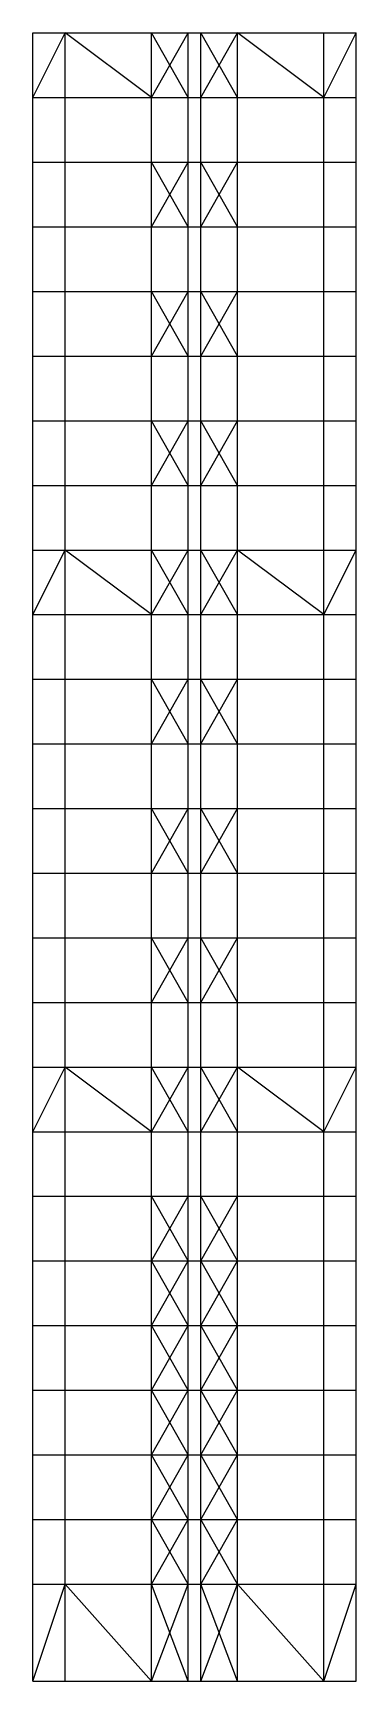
# Model space of a CAD drawing. Header units: metres. Extents: x 0 to 30, y 0 to 153.
import ezdxf

# ---------------------------------------------------------------- set-up
doc = ezdxf.new("R2010")
doc.units = ezdxf.units.M
for name, color, linetype in [('beam_x', 3, 'Continuous'), ('beam_y', 2, 'Continuous'), ('brace_xz', 6, 'Continuous'), ('brace_yz', 1, 'Continuous'), ('column', 4, 'Continuous'), ('floor_brace', 5, 'Continuous'), ('shear_wall_xz', 7, 'Continuous')]:
    doc.layers.add(name, color=color, linetype=linetype)

msp = doc.modelspace()

# ---------------------------------------------------------------- linework, layer by layer
at = {"layer": 'beam_x'}
for p, q in [((0, 153), (3, 153)), ((3, 153), (11, 153)), ((11, 153), (14.4, 153)), ((14.4, 153), (15.6, 153)), ((15.6, 153), (19, 153)), ((19, 153), (27, 153)), ((27, 153), (30, 153)), ((0, 147), (3, 147)), ((3, 147), (11, 147)), ((11, 147), (14.4, 147)), ((14.4, 147), (15.6, 147)), ((15.6, 147), (19, 147)), ((19, 147), (27, 147)), ((27, 147), (30, 147)), ((0, 141), (3, 141)), ((3, 141), (11, 141)), ((11, 141), (14.4, 141)), ((14.4, 141), (15.6, 141)), ((15.6, 141), (19, 141)), ((19, 141), (27, 141)), ((27, 141), (30, 141)), ((0, 135), (3, 135)), ((3, 135), (11, 135)), ((11, 135), (14.4, 135)), ((14.4, 135), (15.6, 135)), ((15.6, 135), (19, 135)), ((19, 135), (27, 135)), ((27, 135), (30, 135)), ((0, 129), (3, 129)), ((3, 129), (11, 129)), ((11, 129), (14.4, 129)), ((14.4, 129), (15.6, 129)), ((15.6, 129), (19, 129)), ((19, 129), (27, 129)), ((27, 129), (30, 129)), ((0, 123), (3, 123)), ((3, 123), (11, 123)), ((11, 123), (14.4, 123)), ((14.4, 123), (15.6, 123)), ((15.6, 123), (19, 123)), ((19, 123), (27, 123)), ((27, 123), (30, 123)), ((0, 117), (3, 117)), ((3, 117), (11, 117)), ((11, 117), (14.4, 117)), ((14.4, 117), (15.6, 117)), ((15.6, 117), (19, 117)), ((19, 117), (27, 117)), ((27, 117), (30, 117)), ((0, 111), (3, 111)), ((3, 111), (11, 111)), ((11, 111), (14.4, 111)), ((14.4, 111), (15.6, 111)), ((15.6, 111), (19, 111)), ((19, 111), (27, 111)), ((27, 111), (30, 111)), ((0, 105), (3, 105)), ((3, 105), (11, 105)), ((11, 105), (14.4, 105)), ((14.4, 105), (15.6, 105)), ((15.6, 105), (19, 105)), ((19, 105), (27, 105)), ((27, 105), (30, 105)), ((0, 99), (3, 99)), ((3, 99), (11, 99)), ((11, 99), (14.4, 99)), ((14.4, 99), (15.6, 99)), ((15.6, 99), (19, 99)), ((19, 99), (27, 99)), ((27, 99), (30, 99)), ((0, 93), (3, 93)), ((3, 93), (11, 93)), ((11, 93), (14.4, 93)), ((14.4, 93), (15.6, 93)), ((15.6, 93), (19, 93)), ((19, 93), (27, 93)), ((27, 93), (30, 93)), ((0, 87), (3, 87)), ((3, 87), (11, 87)), ((11, 87), (14.4, 87)), ((14.4, 87), (15.6, 87)), ((15.6, 87), (19, 87)), ((19, 87), (27, 87)), ((27, 87), (30, 87)), ((0, 81), (3, 81)), ((3, 81), (11, 81)), ((11, 81), (14.4, 81)), ((14.4, 81), (15.6, 81)), ((15.6, 81), (19, 81)), ((19, 81), (27, 81)), ((27, 81), (30, 81)), ((0, 75), (3, 75)), ((3, 75), (11, 75)), ((11, 75), (14.4, 75)), ((14.4, 75), (15.6, 75)), ((15.6, 75), (19, 75)), ((19, 75), (27, 75)), ((27, 75), (30, 75)), ((0, 69), (3, 69)), ((3, 69), (11, 69)), ((11, 69), (14.4, 69)), ((14.4, 69), (15.6, 69)), ((15.6, 69), (19, 69)), ((19, 69), (27, 69)), ((27, 69), (30, 69)), ((0, 63), (3, 63)), ((3, 63), (11, 63)), ((11, 63), (14.4, 63)), ((14.4, 63), (15.6, 63)), ((15.6, 63), (19, 63)), ((19, 63), (27, 63)), ((27, 63), (30, 63)), ((0, 57), (3, 57)), ((3, 57), (11, 57)), ((11, 57), (14.4, 57)), ((14.4, 57), (15.6, 57)), ((15.6, 57), (19, 57)), ((19, 57), (27, 57)), ((27, 57), (30, 57)), ((0, 51), (3, 51)), ((3, 51), (11, 51)), ((11, 51), (14.4, 51)), ((14.4, 51), (15.6, 51)), ((15.6, 51), (19, 51)), ((19, 51), (27, 51)), ((27, 51), (30, 51)), ((0, 45), (3, 45)), ((3, 45), (11, 45)), ((11, 45), (14.4, 45)), ((14.4, 45), (15.6, 45)), ((15.6, 45), (19, 45)), ((19, 45), (27, 45)), ((27, 45), (30, 45)), ((0, 39), (3, 39)), ((3, 39), (11, 39)), ((11, 39), (14.4, 39)), ((14.4, 39), (15.6, 39)), ((15.6, 39), (19, 39)), ((19, 39), (27, 39)), ((27, 39), (30, 39)), ((0, 33), (3, 33)), ((3, 33), (11, 33)), ((11, 33), (14.4, 33)), ((14.4, 33), (15.6, 33)), ((15.6, 33), (19, 33)), ((19, 33), (27, 33)), ((27, 33), (30, 33)), ((0, 27), (3, 27)), ((3, 27), (11, 27)), ((11, 27), (14.4, 27)), ((14.4, 27), (15.6, 27)), ((15.6, 27), (19, 27)), ((19, 27), (27, 27)), ((27, 27), (30, 27)), ((0, 21), (3, 21)), ((3, 21), (11, 21)), ((11, 21), (14.4, 21)), ((14.4, 21), (15.6, 21)), ((15.6, 21), (19, 21)), ((19, 21), (27, 21)), ((27, 21), (30, 21)), ((0, 15), (3, 15)), ((3, 15), (11, 15)), ((11, 15), (14.4, 15)), ((14.4, 15), (15.6, 15)), ((15.6, 15), (19, 15)), ((19, 15), (27, 15)), ((27, 15), (30, 15)), ((0, 9), (3, 9)), ((3, 9), (11, 9)), ((11, 9), (14.4, 9)), ((14.4, 9), (15.6, 9)), ((15.6, 9), (19, 9)), ((19, 9), (27, 9)), ((27, 9), (30, 9)), ((0, 0), (3, 0)), ((3, 0), (11, 0)), ((11, 0), (14.4, 0)), ((14.4, 0), (15.6, 0)), ((15.6, 0), (19, 0)), ((19, 0), (27, 0)), ((27, 0), (30, 0))]:
    msp.add_line(p, q, dxfattribs=at)
at = {"layer": 'beam_y'}
for p, q in [((0, 153), (0, 153)), ((3, 153), (3, 153)), ((11, 153), (11, 153)), ((14.4, 153), (14.4, 153)), ((15.6, 153), (15.6, 153)), ((19, 153), (19, 153)), ((27, 153), (27, 153)), ((30, 153), (30, 153)), ((0, 147), (0, 147)), ((14.4, 147), (14.4, 147)), ((15.6, 147), (15.6, 147)), ((30, 147), (30, 147)), ((0, 141), (0, 141)), ((3, 141), (3, 141)), ((11, 141), (11, 141)), ((14.4, 141), (14.4, 141)), ((15.6, 141), (15.6, 141)), ((19, 141), (19, 141)), ((27, 141), (27, 141)), ((30, 141), (30, 141)), ((0, 135), (0, 135)), ((14.4, 135), (14.4, 135)), ((15.6, 135), (15.6, 135)), ((30, 135), (30, 135)), ((0, 129), (0, 129)), ((3, 129), (3, 129)), ((11, 129), (11, 129)), ((14.4, 129), (14.4, 129)), ((15.6, 129), (15.6, 129)), ((19, 129), (19, 129)), ((27, 129), (27, 129)), ((30, 129), (30, 129)), ((0, 123), (0, 123)), ((14.4, 123), (14.4, 123)), ((15.6, 123), (15.6, 123)), ((30, 123), (30, 123)), ((0, 117), (0, 117)), ((3, 117), (3, 117)), ((11, 117), (11, 117)), ((14.4, 117), (14.4, 117)), ((15.6, 117), (15.6, 117)), ((19, 117), (19, 117)), ((27, 117), (27, 117)), ((30, 117), (30, 117)), ((0, 111), (0, 111)), ((14.4, 111), (14.4, 111)), ((15.6, 111), (15.6, 111)), ((30, 111), (30, 111)), ((0, 105), (0, 105)), ((3, 105), (3, 105)), ((11, 105), (11, 105)), ((14.4, 105), (14.4, 105)), ((15.6, 105), (15.6, 105)), ((19, 105), (19, 105)), ((27, 105), (27, 105)), ((30, 105), (30, 105)), ((0, 99), (0, 99)), ((14.4, 99), (14.4, 99)), ((15.6, 99), (15.6, 99)), ((30, 99), (30, 99)), ((0, 93), (0, 93)), ((3, 93), (3, 93)), ((11, 93), (11, 93)), ((14.4, 93), (14.4, 93)), ((15.6, 93), (15.6, 93)), ((19, 93), (19, 93)), ((27, 93), (27, 93)), ((30, 93), (30, 93)), ((0, 87), (0, 87)), ((14.4, 87), (14.4, 87)), ((15.6, 87), (15.6, 87)), ((30, 87), (30, 87)), ((0, 81), (0, 81)), ((3, 81), (3, 81)), ((11, 81), (11, 81)), ((14.4, 81), (14.4, 81)), ((15.6, 81), (15.6, 81)), ((19, 81), (19, 81)), ((27, 81), (27, 81)), ((30, 81), (30, 81)), ((0, 75), (0, 75)), ((14.4, 75), (14.4, 75)), ((15.6, 75), (15.6, 75)), ((30, 75), (30, 75)), ((0, 69), (0, 69)), ((3, 69), (3, 69)), ((11, 69), (11, 69)), ((14.4, 69), (14.4, 69)), ((15.6, 69), (15.6, 69)), ((19, 69), (19, 69)), ((27, 69), (27, 69)), ((30, 69), (30, 69)), ((0, 63), (0, 63)), ((14.4, 63), (14.4, 63)), ((15.6, 63), (15.6, 63)), ((30, 63), (30, 63)), ((0, 57), (0, 57)), ((3, 57), (3, 57)), ((11, 57), (11, 57)), ((14.4, 57), (14.4, 57)), ((15.6, 57), (15.6, 57)), ((19, 57), (19, 57)), ((27, 57), (27, 57)), ((30, 57), (30, 57)), ((0, 51), (0, 51)), ((14.4, 51), (14.4, 51)), ((15.6, 51), (15.6, 51)), ((30, 51), (30, 51)), ((0, 45), (0, 45)), ((3, 45), (3, 45)), ((11, 45), (11, 45)), ((14.4, 45), (14.4, 45)), ((15.6, 45), (15.6, 45)), ((19, 45), (19, 45)), ((27, 45), (27, 45)), ((30, 45), (30, 45)), ((0, 39), (0, 39)), ((14.4, 39), (14.4, 39)), ((15.6, 39), (15.6, 39)), ((30, 39), (30, 39)), ((0, 33), (0, 33)), ((3, 33), (3, 33)), ((11, 33), (11, 33)), ((14.4, 33), (14.4, 33)), ((15.6, 33), (15.6, 33)), ((19, 33), (19, 33)), ((27, 33), (27, 33)), ((30, 33), (30, 33)), ((0, 27), (0, 27)), ((14.4, 27), (14.4, 27)), ((15.6, 27), (15.6, 27)), ((30, 27), (30, 27)), ((0, 21), (0, 21)), ((3, 21), (3, 21)), ((11, 21), (11, 21)), ((14.4, 21), (14.4, 21)), ((15.6, 21), (15.6, 21)), ((19, 21), (19, 21)), ((27, 21), (27, 21)), ((30, 21), (30, 21)), ((0, 15), (0, 15)), ((14.4, 15), (14.4, 15)), ((15.6, 15), (15.6, 15)), ((30, 15), (30, 15)), ((0, 9), (0, 9)), ((3, 9), (3, 9)), ((11, 9), (11, 9)), ((14.4, 9), (14.4, 9)), ((15.6, 9), (15.6, 9)), ((19, 9), (19, 9)), ((27, 9), (27, 9)), ((30, 9), (30, 9)), ((0, 0), (0, 0)), ((14.4, 0), (14.4, 0)), ((15.6, 0), (15.6, 0)), ((30, 0), (30, 0))]:
    msp.add_line(p, q, dxfattribs=at)
at = {"layer": 'brace_xz'}
for p, q in [((0, 147), (3, 153)), ((11, 147), (3, 153)), ((11, 147), (14.4, 153)), ((14.4, 147), (11, 153)), ((15.6, 147), (19, 153)), ((19, 147), (15.6, 153)), ((27, 147), (19, 153)), ((27, 147), (30, 153)), ((11, 135), (14.4, 141)), ((14.4, 135), (11, 141)), ((15.6, 135), (19, 141)), ((19, 135), (15.6, 141)), ((11, 123), (14.4, 129)), ((14.4, 123), (11, 129)), ((15.6, 123), (19, 129)), ((19, 123), (15.6, 129)), ((11, 111), (14.4, 117)), ((14.4, 111), (11, 117)), ((15.6, 111), (19, 117)), ((19, 111), (15.6, 117)), ((0, 99), (3, 105)), ((11, 99), (3, 105)), ((11, 99), (14.4, 105)), ((14.4, 99), (11, 105)), ((15.6, 99), (19, 105)), ((19, 99), (15.6, 105)), ((27, 99), (19, 105)), ((27, 99), (30, 105)), ((11, 87), (14.4, 93)), ((14.4, 87), (11, 93)), ((15.6, 87), (19, 93)), ((19, 87), (15.6, 93)), ((11, 75), (14.4, 81)), ((14.4, 75), (11, 81)), ((15.6, 75), (19, 81)), ((19, 75), (15.6, 81)), ((11, 63), (14.4, 69)), ((14.4, 63), (11, 69)), ((15.6, 63), (19, 69)), ((19, 63), (15.6, 69)), ((0, 51), (3, 57)), ((11, 51), (3, 57)), ((11, 51), (14.4, 57)), ((14.4, 51), (11, 57)), ((15.6, 51), (19, 57)), ((19, 51), (15.6, 57)), ((27, 51), (19, 57)), ((27, 51), (30, 57)), ((0, 0), (3, 9)), ((11, 0), (3, 9)), ((27, 0), (19, 9)), ((27, 0), (30, 9))]:
    msp.add_line(p, q, dxfattribs=at)
at = {"layer": 'brace_yz'}
for p, q in [((0, 147), (0, 153)), ((0, 147), (0, 153)), ((30, 147), (30, 153)), ((30, 147), (30, 153)), ((0, 111), (0, 117)), ((0, 111), (0, 117)), ((30, 111), (30, 117)), ((30, 111), (30, 117)), ((0, 75), (0, 81)), ((0, 75), (0, 81)), ((30, 75), (30, 81)), ((30, 75), (30, 81)), ((0, 39), (0, 45)), ((0, 39), (0, 45)), ((30, 39), (30, 45)), ((30, 39), (30, 45)), ((0, 0), (0, 9)), ((0, 0), (0, 9)), ((30, 0), (30, 9)), ((30, 0), (30, 9))]:
    msp.add_line(p, q, dxfattribs=at)
at = {"layer": 'column'}
for p, q in [((0, 147), (0, 153)), ((3, 147), (3, 153)), ((11, 147), (11, 153)), ((14.4, 147), (14.4, 153)), ((15.6, 147), (15.6, 153)), ((19, 147), (19, 153)), ((27, 147), (27, 153)), ((30, 147), (30, 153)), ((0, 141), (0, 147)), ((3, 141), (3, 147)), ((11, 141), (11, 147)), ((14.4, 141), (14.4, 147)), ((15.6, 141), (15.6, 147)), ((19, 141), (19, 147)), ((27, 141), (27, 147)), ((30, 141), (30, 147)), ((0, 135), (0, 141)), ((3, 135), (3, 141)), ((11, 135), (11, 141)), ((14.4, 135), (14.4, 141)), ((15.6, 135), (15.6, 141)), ((19, 135), (19, 141)), ((27, 135), (27, 141)), ((30, 135), (30, 141)), ((0, 129), (0, 135)), ((3, 129), (3, 135)), ((11, 129), (11, 135)), ((14.4, 129), (14.4, 135)), ((15.6, 129), (15.6, 135)), ((19, 129), (19, 135)), ((27, 129), (27, 135)), ((30, 129), (30, 135)), ((0, 123), (0, 129)), ((3, 123), (3, 129)), ((11, 123), (11, 129)), ((14.4, 123), (14.4, 129)), ((15.6, 123), (15.6, 129)), ((19, 123), (19, 129)), ((27, 123), (27, 129)), ((30, 123), (30, 129)), ((0, 117), (0, 123)), ((3, 117), (3, 123)), ((11, 117), (11, 123)), ((14.4, 117), (14.4, 123)), ((15.6, 117), (15.6, 123)), ((19, 117), (19, 123)), ((27, 117), (27, 123)), ((30, 117), (30, 123)), ((0, 111), (0, 117)), ((3, 111), (3, 117)), ((11, 111), (11, 117)), ((14.4, 111), (14.4, 117)), ((15.6, 111), (15.6, 117)), ((19, 111), (19, 117)), ((27, 111), (27, 117)), ((30, 111), (30, 117)), ((0, 105), (0, 111)), ((3, 105), (3, 111)), ((11, 105), (11, 111)), ((14.4, 105), (14.4, 111)), ((15.6, 105), (15.6, 111)), ((19, 105), (19, 111)), ((27, 105), (27, 111)), ((30, 105), (30, 111)), ((0, 99), (0, 105)), ((3, 99), (3, 105)), ((11, 99), (11, 105)), ((14.4, 99), (14.4, 105)), ((15.6, 99), (15.6, 105)), ((19, 99), (19, 105)), ((27, 99), (27, 105)), ((30, 99), (30, 105)), ((0, 93), (0, 99)), ((3, 93), (3, 99)), ((11, 93), (11, 99)), ((14.4, 93), (14.4, 99)), ((15.6, 93), (15.6, 99)), ((19, 93), (19, 99)), ((27, 93), (27, 99)), ((30, 93), (30, 99)), ((0, 87), (0, 93)), ((3, 87), (3, 93)), ((11, 87), (11, 93)), ((14.4, 87), (14.4, 93)), ((15.6, 87), (15.6, 93)), ((19, 87), (19, 93)), ((27, 87), (27, 93)), ((30, 87), (30, 93)), ((0, 81), (0, 87)), ((3, 81), (3, 87)), ((11, 81), (11, 87)), ((14.4, 81), (14.4, 87)), ((15.6, 81), (15.6, 87)), ((19, 81), (19, 87)), ((27, 81), (27, 87)), ((30, 81), (30, 87)), ((0, 75), (0, 81)), ((3, 75), (3, 81)), ((11, 75), (11, 81)), ((14.4, 75), (14.4, 81)), ((15.6, 75), (15.6, 81)), ((19, 75), (19, 81)), ((27, 75), (27, 81)), ((30, 75), (30, 81)), ((0, 69), (0, 75)), ((3, 69), (3, 75)), ((11, 69), (11, 75)), ((14.4, 69), (14.4, 75)), ((15.6, 69), (15.6, 75)), ((19, 69), (19, 75)), ((27, 69), (27, 75)), ((30, 69), (30, 75)), ((0, 63), (0, 69)), ((3, 63), (3, 69)), ((11, 63), (11, 69)), ((14.4, 63), (14.4, 69)), ((15.6, 63), (15.6, 69)), ((19, 63), (19, 69)), ((27, 63), (27, 69)), ((30, 63), (30, 69)), ((0, 57), (0, 63)), ((3, 57), (3, 63)), ((11, 57), (11, 63)), ((14.4, 57), (14.4, 63)), ((15.6, 57), (15.6, 63)), ((19, 57), (19, 63)), ((27, 57), (27, 63)), ((30, 57), (30, 63)), ((0, 51), (0, 57)), ((3, 51), (3, 57)), ((11, 51), (11, 57)), ((14.4, 51), (14.4, 57)), ((15.6, 51), (15.6, 57)), ((19, 51), (19, 57)), ((27, 51), (27, 57)), ((30, 51), (30, 57)), ((0, 45), (0, 51)), ((3, 45), (3, 51)), ((11, 45), (11, 51)), ((14.4, 45), (14.4, 51)), ((15.6, 45), (15.6, 51)), ((19, 45), (19, 51)), ((27, 45), (27, 51)), ((30, 45), (30, 51)), ((0, 39), (0, 45)), ((3, 39), (3, 45)), ((11, 39), (11, 45)), ((14.4, 39), (14.4, 45)), ((15.6, 39), (15.6, 45)), ((19, 39), (19, 45)), ((27, 39), (27, 45)), ((30, 39), (30, 45)), ((0, 33), (0, 39)), ((3, 33), (3, 39)), ((11, 33), (11, 39)), ((14.4, 33), (14.4, 39)), ((15.6, 33), (15.6, 39)), ((19, 33), (19, 39)), ((27, 33), (27, 39)), ((30, 33), (30, 39)), ((0, 27), (0, 33)), ((3, 27), (3, 33)), ((11, 27), (11, 33)), ((14.4, 27), (14.4, 33)), ((15.6, 27), (15.6, 33)), ((19, 27), (19, 33)), ((27, 27), (27, 33)), ((30, 27), (30, 33)), ((0, 21), (0, 27)), ((3, 21), (3, 27)), ((11, 21), (11, 27)), ((14.4, 21), (14.4, 27)), ((15.6, 21), (15.6, 27)), ((19, 21), (19, 27)), ((27, 21), (27, 27)), ((30, 21), (30, 27)), ((0, 15), (0, 21)), ((3, 15), (3, 21)), ((11, 15), (11, 21)), ((14.4, 15), (14.4, 21)), ((15.6, 15), (15.6, 21)), ((19, 15), (19, 21)), ((27, 15), (27, 21)), ((30, 15), (30, 21)), ((0, 9), (0, 15)), ((3, 9), (3, 15)), ((11, 9), (11, 15)), ((14.4, 9), (14.4, 15)), ((15.6, 9), (15.6, 15)), ((19, 9), (19, 15)), ((27, 9), (27, 15)), ((30, 9), (30, 15)), ((0, 0), (0, 9)), ((3, 0), (3, 9)), ((11, 0), (11, 9)), ((14.4, 0), (14.4, 9)), ((15.6, 0), (15.6, 9)), ((19, 0), (19, 9)), ((27, 0), (27, 9)), ((30, 0), (30, 9))]:
    msp.add_line(p, q, dxfattribs=at)
at = {"layer": 'floor_brace'}
for p, q in [((0, 147), (3, 147)), ((3, 147), (11, 147)), ((11, 147), (14.4, 147)), ((15.6, 147), (19, 147)), ((19, 147), (27, 147)), ((27, 147), (30, 147)), ((0, 75), (3, 75)), ((3, 75), (11, 75)), ((11, 75), (14.4, 75)), ((15.6, 75), (19, 75)), ((19, 75), (27, 75)), ((27, 75), (30, 75)), ((0, 0), (3, 0)), ((3, 0), (11, 0)), ((11, 0), (14.4, 0)), ((15.6, 0), (19, 0)), ((19, 0), (27, 0)), ((27, 0), (30, 0))]:
    msp.add_line(p, q, dxfattribs=at)
at = {"layer": 'shear_wall_xz'}
for p, q in [((11, 39), (14.4, 45)), ((14.4, 39), (11, 45)), ((15.6, 39), (19, 45)), ((19, 39), (15.6, 45)), ((11, 33), (14.4, 39)), ((14.4, 33), (11, 39)), ((15.6, 33), (19, 39)), ((19, 33), (15.6, 39)), ((11, 27), (14.4, 33)), ((14.4, 27), (11, 33)), ((15.6, 27), (19, 33)), ((19, 27), (15.6, 33)), ((11, 21), (14.4, 27)), ((14.4, 21), (11, 27)), ((15.6, 21), (19, 27)), ((19, 21), (15.6, 27)), ((11, 15), (14.4, 21)), ((14.4, 15), (11, 21)), ((15.6, 15), (19, 21)), ((19, 15), (15.6, 21)), ((11, 9), (14.4, 15)), ((14.4, 9), (11, 15)), ((15.6, 9), (19, 15)), ((19, 9), (15.6, 15)), ((11, 0), (14.4, 9)), ((14.4, 0), (11, 9)), ((15.6, 0), (19, 9)), ((19, 0), (15.6, 9))]:
    msp.add_line(p, q, dxfattribs=at)

doc.saveas('drawing.dxf')
